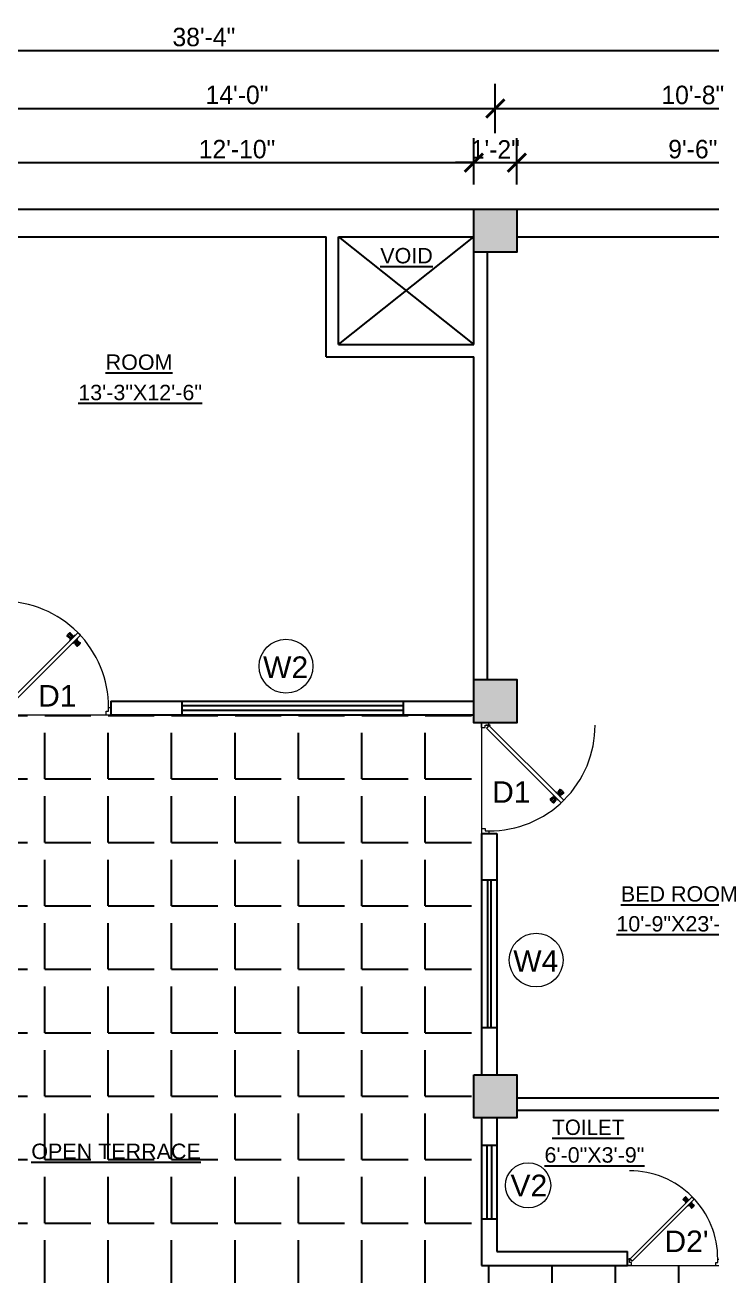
# Model space of a CAD drawing. Header units: inches. Extents: x 3672 to 10975, y -27382 to -746.
# Drawn here: x 4268.5 to 4491.9, y -26254.3 to -25847.6 of the extents above; entities that cross this region are included whole.
import ezdxf

# ---------------------------------------------------------------- set-up
doc = ezdxf.new("R2010")
doc.units = ezdxf.units.IN
doc.header["$LTSCALE"] = 17
doc.header["$MEASUREMENT"] = 0
for name, color, linetype, lineweight in [('25 BOT BAR', 12, 'Continuous', 25), ('DOOR & WIN', 1, 'Continuous', 25), ('OUTLINE', 1, 'Continuous', 25), ('PUERTAS', 7, 'Continuous', 9), ('TEXT', 231, 'Continuous', 20)]:
    doc.layers.add(name, color=color, linetype=linetype, lineweight=lineweight)
doc.styles.add('ARCHITECTURE', font='stylu.ttf')
doc.styles.add('DIMTEXT', font='arial.ttf', dxfattribs={"height": 6})
doc.dimstyles.new('8 SCALE', dxfattribs={"dimscale": 0, "dimtxt": 6, "dimasz": 6, "dimexe": 8, "dimexo": 8, "dimgap": 1.25, "dimtad": 1, "dimdec": 0, "dimzin": 3, "dimdsep": 46, "dimlunit": 4, "dimtxsty": 'ARCHITECTURE', "dimblk": 'ARCHTICK', "dimcen": 8, "dimdle": 8, "dimclrd": 5, "dimclre": 5, "dimclrt": 7, "dimadec": 0, "dimazin": 0, "dimtfac": 0.75, "dimtdec": 0, "dimtix": 1, "dimtmove": 2, "dimatfit": 3, "dimldrblk": 'ARCHTICK', "dimfxl": 8, "dimfxlon": 1, "dimtolj": 1, "dimtzin": 0, "dimlwd": -1, "dimlwe": -1, "dimarcsym": 0})

# ---------------------------------------------------------------- blocks, each defined once
blk = doc.blocks.new('3ft')
at = {"layer": 'PUERTAS', "color": 6}
for p, q in [((1.01, 2.52), (25.23, 26.74)), ((26.05, 25.92), (1.77, 1.64)), ((26.05, 25.92), (25.23, 26.74)), ((0, 2.4), (0, 0)), ((0.72, 2.4), (0, 2.4)), ((1.6, 0), (0, 0)), ((0.72, 1.52), (0.72, 2.44)), ((0.8, 1.52), (0.72, 1.52)), ((0.8, 1.52), (0.8, 2.41)), ((0.8, 1.2), (0.8, 1.52)), ((1.6, 1.2), (0.8, 1.2)), ((1.57, 1.84), (0.94, 2.47)), ((1.63, 1.89), (0.97, 2.55)), ((1.63, 1.89), (1.57, 1.84)), ((1.77, 1.64), (1.57, 1.84)), ((1.6, 0), (1.6, 1.2)), ((34.4, 0), (34.4, 1.2)), ((34.4, 1.2), (35.2, 1.2)), ((34.4, 0), (36, 0)), ((35.2, 1.2), (35.2, 2.4)), ((35.2, 2.4), (36, 2.4)), ((36, 0), (36, 2.4))]:
    blk.add_line(p, q, dxfattribs=at)
at = {"layer": 'PUERTAS', "color": 8}
for p, q in [((22.57, 24.94), (21.65, 25.68)), ((22.63, 24.99), (21.69, 25.75)), ((22.74, 25.1), (21.84, 25.9)), ((22.13, 26.28), (21.98, 26.13)), ((22.88, 25.24), (22.01, 26.06)), ((22.13, 26.28), (22.27, 26.42)), ((22.29, 26.41), (22.27, 26.42)), ((23.16, 25.52), (22.34, 26.39)), ((23.3, 25.66), (22.5, 26.56)), ((23.41, 25.77), (22.65, 26.71)), ((22.69, 24.32), (23.02, 24.83)), ((23.46, 25.83), (22.72, 26.75)), ((22.95, 24.96), (22.84, 25.07)), ((22.98, 24.99), (22.86, 25.1)), ((23.03, 25.04), (22.91, 25.15)), ((22.91, 24.53), (23.1, 24.91)), ((23.11, 25.12), (22.99, 25.23)), ((23.13, 24.76), (23.18, 24.99)), ((23.28, 25.3), (23.17, 25.41)), ((23.36, 25.37), (23.25, 25.49)), ((23.31, 24.94), (23.28, 25.08)), ((23.41, 25.43), (23.3, 25.54)), ((23.46, 25.09), (23.32, 25.13)), ((23.44, 25.45), (23.33, 25.56)), ((23.64, 25.27), (23.41, 25.22)), ((23.87, 25.49), (23.49, 25.3)), ((24.08, 25.71), (23.57, 25.38)), ((24.8, 24.56), (24.61, 24.18)), ((25.02, 24.77), (24.68, 24.26)), ((23.63, 23.38), (24.14, 23.72)), ((23.84, 23.6), (24.22, 23.79)), ((24.07, 23.82), (24.3, 23.88)), ((24.25, 24), (24.39, 23.97)), ((24.25, 23.26), (24.99, 22.34)), ((24.27, 23.64), (24.38, 23.53)), ((24.3, 23.67), (24.41, 23.56)), ((24.3, 23.32), (25.06, 22.38)), ((24.35, 23.72), (24.46, 23.61)), ((24.4, 24.15), (24.43, 24.01)), ((24.41, 23.43), (25.2, 22.53)), ((24.43, 23.8), (24.54, 23.69)), ((24.58, 24.33), (24.52, 24.1)), ((24.55, 23.57), (25.37, 22.7)), ((24.6, 23.97), (24.72, 23.86)), ((24.68, 24.05), (24.79, 23.94)), ((24.73, 24.1), (24.85, 23.99)), ((24.76, 24.13), (24.87, 24.02)), ((24.83, 23.85), (25.7, 23.03)), ((24.97, 23.99), (25.87, 23.2)), ((25.08, 24.1), (26.02, 23.34)), ((25.14, 24.15), (26.06, 23.41)), ((25.58, 22.82), (25.43, 22.67)), ((25.58, 22.82), (25.73, 22.97)), ((25.72, 22.98), (25.73, 22.97)), ((0, 0), (36, 0))]:
    blk.add_line(p, q, dxfattribs=at)
at = {"layer": 'PUERTAS', "color": 1}
for p, q in [((21.67, 25.73), (22.17, 26.23)), ((22.49, 24.95), (21.67, 25.61)), ((21.7, 25.82), (22.14, 26.26)), ((21.73, 25.79), (21.7, 25.82)), ((22.58, 26.7), (22.14, 26.26)), ((22.67, 26.73), (22.17, 26.23)), ((22.61, 26.67), (22.58, 26.7)), ((22.6, 24.96), (23.02, 25.38)), ((22.61, 24.25), (22.92, 24.72)), ((22.7, 25.07), (22.71, 25.06)), ((23.45, 25.91), (22.79, 26.73)), ((22.82, 25.06), (23.08, 25.32)), ((22.94, 24.95), (22.83, 25.07)), ((22.92, 24.72), (22.92, 24.72)), ((22.93, 24.94), (23.19, 25.21)), ((22.93, 24.84), (22.93, 24.83)), ((23.44, 25.81), (23.02, 25.38)), ((23.34, 25.58), (23.08, 25.32)), ((23.46, 25.47), (23.19, 25.21)), ((23.33, 25.7), (23.34, 25.69)), ((23.45, 25.46), (23.33, 25.57)), ((23.57, 25.47), (23.57, 25.47)), ((24.15, 25.79), (23.68, 25.48)), ((23.68, 25.48), (23.68, 25.48)), ((24.27, 25.78), (24.26, 25.79)), ((25.1, 24.84), (24.79, 24.38)), ((25.09, 24.96), (25.1, 24.95)), ((22.62, 24.13), (22.61, 24.14)), ((23.44, 23.31), (23.45, 23.3)), ((23.56, 23.3), (24.03, 23.61)), ((24.03, 23.61), (24.03, 23.62)), ((24.14, 23.62), (24.14, 23.62)), ((24.25, 23.62), (24.51, 23.89)), ((24.26, 23.29), (24.69, 23.71)), ((24.26, 23.63), (24.37, 23.52)), ((24.26, 23.18), (24.92, 22.37)), ((24.37, 23.52), (24.63, 23.77)), ((24.37, 23.4), (24.37, 23.4)), ((24.78, 24.15), (24.51, 23.89)), ((24.89, 24.03), (24.63, 23.77)), ((25.11, 24.14), (24.69, 23.71)), ((24.77, 24.14), (24.88, 24.03)), ((24.79, 24.38), (24.78, 24.37)), ((24.78, 24.26), (24.78, 24.26)), ((25, 24.03), (25, 24.03)), ((25.04, 22.36), (25.54, 22.86)), ((25.1, 22.42), (25.13, 22.39)), ((25.13, 22.39), (25.57, 22.83)), ((25.22, 24.14), (26.03, 23.48)), ((26.04, 23.37), (25.54, 22.86)), ((26.01, 23.27), (25.57, 22.83)), ((25.98, 23.3), (26.01, 23.27))]:
    blk.add_line(p, q, dxfattribs=at)
at = {"layer": 'PUERTAS', "color": 2}
for p, q in [((21.99, 26.11), (21.98, 26.13)), ((25.42, 22.68), (25.43, 22.67))]:
    blk.add_line(p, q, dxfattribs=at)
at = {"layer": 'PUERTAS', "color": 6}
for radius in [0.155, 0.0752]:
    blk.add_circle((0.82, 2.56), radius, dxfattribs=at)
blk.add_arc((0.82, 2.56), 34.38, 359.7285, 90.0333, dxfattribs=at)
at = {"layer": 'PUERTAS', "color": 1}
for centre, start, end in [((22.54, 25.01), 231.0764, 315), ((22.73, 26.68), 38.9236, 135), ((22.77, 25.12), 225, 315), ((22.99, 24.89), 135, 219.7428), ((22.87, 24.78), 315, 39.7428), ((23.28, 25.63), 315, 45), ((23.39, 25.86), 315, 38.9236), ((23.51, 25.41), 50.2572, 135), ((23.62, 25.53), 230.2572, 315), ((24.2, 25.73), 45, 135), ((25.04, 24.89), 315, 45), ((22.67, 24.2), 135, 225), ((23.51, 23.36), 225, 315), ((24.09, 23.56), 50.2572, 135), ((24.2, 23.68), 230.2572, 315), ((24.32, 23.23), 135, 218.9236), ((24.42, 23.46), 135, 225), ((24.84, 24.31), 135, 219.7428), ((24.72, 24.21), 315, 39.7428), ((24.94, 23.98), 45, 135), ((24.98, 22.42), 218.9236, 315), ((25.17, 24.08), 51.0764, 135), ((25.98, 23.42), 315, 51.0764)]:
    blk.add_arc(centre, 0.08, start, end, dxfattribs=at)
blk = doc.blocks.new('*U2796')
at = {"color": 3, "xscale": -1}
blk.add_blockref('3ft', (42, 0), dxfattribs=at)
blk = doc.blocks.new('*U2795')
at = {"color": 3, "xscale": -1}
blk.add_blockref('3ft', (42, 0), dxfattribs=at)
blk = doc.blocks.new('2ft6in')
at = {"layer": 'PUERTAS', "color": 2}
for p, q in [((0.84, 2.1), (21.02, 22.28)), ((21.71, 21.6), (1.47, 1.37)), ((18.33, 21.76), (18.31, 21.77)), ((21.71, 21.6), (21.02, 22.28)), ((21.18, 18.9), (21.2, 18.89)), ((0, 2), (0, 0)), ((0.6, 2), (0, 2)), ((1.33, 0), (0, 0)), ((0.6, 1.26), (0.6, 2.04)), ((0.67, 1.26), (0.6, 1.26)), ((0.67, 1.26), (0.67, 2.01)), ((0.67, 1), (0.67, 1.26)), ((1.33, 1), (0.67, 1)), ((1.31, 1.53), (0.79, 2.06)), ((1.36, 1.58), (0.81, 2.12)), ((1.36, 1.58), (1.31, 1.53)), ((1.47, 1.37), (1.31, 1.53)), ((1.33, 0), (1.33, 1)), ((28.67, 0), (28.67, 1)), ((28.67, 1), (29.33, 1)), ((28.67, 0), (30, 0)), ((29.33, 1), (29.33, 2)), ((29.33, 2), (30, 2)), ((30, 0), (30, 2))]:
    blk.add_line(p, q, dxfattribs=at)
at = {"layer": 'PUERTAS', "color": 8}
for p, q in [((18.81, 20.78), (18.04, 21.4)), ((18.86, 20.83), (18.08, 21.46)), ((18.95, 20.92), (18.2, 21.58)), ((18.44, 21.9), (18.31, 21.77)), ((19.07, 21.03), (18.34, 21.72)), ((18.44, 21.9), (18.56, 22.02)), ((18.58, 22.01), (18.56, 22.02)), ((19.3, 21.26), (18.61, 22)), ((19.42, 21.38), (18.75, 22.14)), ((19.51, 21.48), (18.88, 22.26)), ((18.91, 20.27), (19.19, 20.69)), ((19.55, 21.53), (18.93, 22.3)), ((19.13, 20.8), (19.03, 20.9)), ((19.15, 20.82), (19.05, 20.92)), ((19.09, 20.44), (19.25, 20.76)), ((19.19, 20.87), (19.1, 20.96)), ((19.25, 20.93), (19.16, 21.02)), ((19.28, 20.63), (19.32, 20.83)), ((19.4, 21.08), (19.31, 21.17)), ((19.47, 21.15), (19.38, 21.24)), ((19.43, 20.78), (19.4, 20.9)), ((19.51, 21.19), (19.42, 21.28)), ((19.55, 20.91), (19.43, 20.94)), ((19.53, 21.21), (19.44, 21.3)), ((19.7, 21.06), (19.51, 21.01)), ((19.89, 21.24), (19.58, 21.08)), ((20.07, 21.42), (19.64, 21.15)), ((20.67, 20.47), (20.51, 20.15)), ((20.85, 20.64), (20.57, 20.22)), ((19.69, 19.49), (20.12, 19.76)), ((19.87, 19.67), (20.18, 19.83)), ((20.06, 19.85), (20.25, 19.9)), ((20.21, 20), (20.33, 19.97)), ((20.21, 19.38), (20.83, 18.61)), ((20.23, 19.7), (20.32, 19.61)), ((20.25, 19.72), (20.34, 19.63)), ((20.25, 19.43), (20.88, 18.65)), ((20.29, 19.76), (20.38, 19.67)), ((20.33, 20.13), (20.36, 20.01)), ((20.34, 19.53), (21, 18.77)), ((20.36, 19.83), (20.45, 19.74)), ((20.48, 20.28), (20.44, 20.08)), ((20.46, 19.64), (21.14, 18.91)), ((20.5, 19.98), (20.6, 19.89)), ((20.57, 20.04), (20.66, 19.95)), ((20.61, 20.09), (20.7, 19.99)), ((20.63, 20.11), (20.72, 20.01)), ((20.69, 19.87), (21.42, 19.19)), ((20.81, 19.99), (21.56, 19.33)), ((20.9, 20.08), (21.68, 19.45)), ((20.95, 20.13), (21.72, 19.51)), ((21.32, 19.01), (21.2, 18.89)), ((21.32, 19.01), (21.44, 19.14)), ((21.43, 19.15), (21.44, 19.14)), ((0, 0), (30, 0))]:
    blk.add_line(p, q, dxfattribs=at)
at = {"layer": 'PUERTAS', "color": 1}
for p, q in [((18.06, 21.44), (18.48, 21.86)), ((18.74, 20.79), (18.06, 21.34)), ((18.08, 21.51), (18.45, 21.88)), ((18.11, 21.49), (18.08, 21.51)), ((18.82, 22.25), (18.45, 21.88)), ((18.9, 22.28), (18.48, 21.86)), ((18.84, 22.23), (18.82, 22.25)), ((18.83, 20.8), (19.18, 21.15)), ((18.84, 20.21), (19.1, 20.6)), ((18.92, 20.89), (18.93, 20.88)), ((19.54, 21.59), (18.99, 22.27)), ((19.02, 20.88), (19.24, 21.1)), ((19.12, 20.8), (19.03, 20.89)), ((19.1, 20.7), (19.11, 20.69)), ((19.1, 20.6), (19.1, 20.6)), ((19.11, 20.79), (19.33, 21.01)), ((19.54, 21.5), (19.18, 21.15)), ((19.45, 21.31), (19.24, 21.1)), ((19.55, 21.22), (19.33, 21.01)), ((19.45, 21.41), (19.45, 21.41)), ((19.54, 21.22), (19.45, 21.31)), ((19.64, 21.23), (19.64, 21.23)), ((19.74, 21.24), (19.73, 21.23)), ((20.12, 21.49), (19.74, 21.24)), ((20.22, 21.48), (20.22, 21.49)), ((20.91, 20.7), (20.66, 20.31)), ((20.91, 20.8), (20.91, 20.79)), ((18.85, 20.11), (18.84, 20.12)), ((19.53, 19.43), (19.54, 19.42)), ((19.64, 19.42), (20.02, 19.67)), ((20.02, 19.67), (20.03, 19.68)), ((20.12, 19.68), (20.12, 19.68)), ((20.21, 19.69), (20.43, 19.9)), ((20.22, 19.41), (20.57, 19.76)), ((20.22, 19.69), (20.31, 19.6)), ((20.22, 19.32), (20.76, 18.64)), ((20.31, 19.6), (20.52, 19.81)), ((20.31, 19.5), (20.31, 19.5)), ((20.65, 20.12), (20.43, 19.9)), ((20.74, 20.03), (20.52, 19.81)), ((20.93, 20.11), (20.57, 19.76)), ((20.64, 20.11), (20.73, 20.02)), ((20.66, 20.31), (20.65, 20.31)), ((20.65, 20.21), (20.65, 20.22)), ((20.84, 20.02), (20.83, 20.03)), ((20.86, 18.63), (21.28, 19.05)), ((20.91, 18.68), (20.94, 18.66)), ((20.94, 18.66), (21.31, 19.03)), ((21.02, 20.12), (21.7, 19.57)), ((21.7, 19.47), (21.28, 19.05)), ((21.67, 19.4), (21.31, 19.03)), ((21.65, 19.42), (21.67, 19.4))]:
    blk.add_line(p, q, dxfattribs=at)
at = {"layer": 'PUERTAS', "color": 2}
for radius in [0.129, 0.0627]:
    blk.add_circle((0.68, 2.14), radius, dxfattribs=at)
at = {"layer": 'PUERTAS', "color": 8}
blk.add_arc((0.68, 2.14), 28.65, 359.7285, 90.0333, dxfattribs=at)
at = {"layer": 'PUERTAS', "color": 1}
for centre, start, end in [((18.78, 20.84), 231.0764, 315), ((18.94, 22.23), 38.9236, 135), ((18.97, 20.93), 225, 315), ((19.16, 20.74), 135, 219.7428), ((19.06, 20.65), 315, 39.7428), ((19.4, 21.36), 315, 45), ((19.49, 21.55), 315, 38.9236), ((19.6, 21.18), 50.2572, 135), ((19.68, 21.28), 230.2572, 315), ((20.17, 21.44), 45, 135), ((20.87, 20.75), 315, 45), ((18.89, 20.16), 135, 225), ((19.59, 19.47), 225, 315), ((20.07, 19.63), 50.2572, 135), ((20.16, 19.73), 230.2572, 315), ((20.27, 19.36), 135, 218.9236), ((20.35, 19.55), 135, 225), ((20.7, 20.26), 135, 219.7428), ((20.6, 20.17), 315, 39.7428), ((20.78, 19.98), 45, 135), ((20.82, 18.68), 218.9236, 315), ((20.98, 20.07), 51.0764, 135), ((21.65, 19.52), 315, 51.0764)]:
    blk.add_arc(centre, 0.0667, start, end, dxfattribs=at)
blk = doc.blocks.new('*U2800')
at = {"color": 3}
blk.add_blockref('2ft6in', (0, 0), dxfattribs=at)
blk = doc.blocks.new('_ArchTick')
at = {"color": 0, "linetype": 'ByBlock', "const_width": 0.15}
blk.add_lwpolyline([(-0.5, -0.5), (0.5, 0.5)], dxfattribs=at)
blk = doc.blocks.new('*D3120')
at = {"layer": '25 BOT BAR', "color": 5, "transparency": 16777216}
for p, q in [((4260.46, -25899.44), (4260.46, -25884.35)), ((4414.46, -25899.44), (4414.46, -25884.35)), ((4252.46, -25892.35), (4422.46, -25892.35))]:
    blk.add_line(p, q, dxfattribs=at)
at = {"layer": 'Defpoints', "color": 0, "transparency": 16777216}
for p in [(4414.46, -25892.35), (4260.46, -25907.44), (4414.46, -25907.44)]:
    blk.add_point(p, dxfattribs=at)
at = {"layer": '25 BOT BAR', "color": 5, "transparency": 16777216, "xscale": 6, "yscale": 6, "zscale": 6, "rotation": 180}
blk.add_blockref('_ArchTick', (4260.46, -25892.35), dxfattribs=at)
at = {"layer": '25 BOT BAR', "color": 5, "transparency": 16777216, "xscale": 6, "yscale": 6, "zscale": 6}
blk.add_blockref('_ArchTick', (4414.46, -25892.35), dxfattribs=at)
at = {"layer": '25 BOT BAR', "color": 7, "transparency": 16777216, "insert": (4337.46, -25887.99), "char_height": 6, "attachment_point": 5, "style": 'ARCHITECTURE'}
blk.add_mtext('\\A1;12\'-10"', dxfattribs=at)
blk = doc.blocks.new('*D3121')
at = {"layer": '25 BOT BAR', "color": 5, "transparency": 16777216}
for p, q in [((4414.46, -25899.44), (4414.46, -25884.35)), ((4428.46, -25899.44), (4428.46, -25884.35)), ((4414.46, -25892.35), (4408.46, -25892.35)), ((4414.46, -25892.35), (4428.46, -25892.35)), ((4428.46, -25892.35), (4434.46, -25892.35))]:
    blk.add_line(p, q, dxfattribs=at)
at = {"layer": 'Defpoints', "color": 0, "transparency": 16777216}
for p in [(4428.46, -25892.35), (4414.46, -25907.44), (4428.46, -25907.44)]:
    blk.add_point(p, dxfattribs=at)
at = {"layer": '25 BOT BAR', "color": 5, "transparency": 16777216, "xscale": 6, "yscale": 6, "zscale": 6}
blk.add_blockref('_ArchTick', (4414.46, -25892.35), dxfattribs=at)
at = {"layer": '25 BOT BAR', "color": 5, "transparency": 16777216, "xscale": 6, "yscale": 6, "zscale": 6, "rotation": 180}
blk.add_blockref('_ArchTick', (4428.46, -25892.35), dxfattribs=at)
at = {"layer": '25 BOT BAR', "color": 7, "transparency": 16777216, "insert": (4421.46, -25888.04), "char_height": 6, "attachment_point": 5, "style": 'ARCHITECTURE'}
blk.add_mtext('\\A1;1\'-2"', dxfattribs=at)
blk = doc.blocks.new('*D3122')
at = {"layer": '25 BOT BAR', "color": 5, "transparency": 16777216}
for p, q in [((4428.46, -25899.44), (4428.46, -25884.35)), ((4542.93, -25899.44), (4542.93, -25884.35)), ((4420.46, -25892.35), (4550.93, -25892.35))]:
    blk.add_line(p, q, dxfattribs=at)
at = {"layer": 'Defpoints', "color": 0, "transparency": 16777216}
for p in [(4542.93, -25892.35), (4428.46, -25907.44), (4542.93, -25907.44)]:
    blk.add_point(p, dxfattribs=at)
at = {"layer": '25 BOT BAR', "color": 5, "transparency": 16777216, "xscale": 6, "yscale": 6, "zscale": 6, "rotation": 180}
blk.add_blockref('_ArchTick', (4428.46, -25892.35), dxfattribs=at)
at = {"layer": '25 BOT BAR', "color": 5, "transparency": 16777216, "xscale": 6, "yscale": 6, "zscale": 6}
blk.add_blockref('_ArchTick', (4542.93, -25892.35), dxfattribs=at)
at = {"layer": '25 BOT BAR', "color": 7, "transparency": 16777216, "insert": (4485.69, -25887.99), "char_height": 6, "attachment_point": 5, "style": 'ARCHITECTURE'}
blk.add_mtext('\\A1;9\'-6"', dxfattribs=at)
blk = doc.blocks.new('*D3125')
at = {"layer": '25 BOT BAR', "color": 5, "transparency": 16777216}
for p, q in [((4253.46, -25882.75), (4253.46, -25866.75)), ((4421.46, -25882.75), (4421.46, -25866.75)), ((4245.46, -25874.75), (4429.46, -25874.75))]:
    blk.add_line(p, q, dxfattribs=at)
at = {"layer": 'Defpoints', "color": 0, "transparency": 16777216}
for p in [(4421.46, -25874.75), (4253.46, -25914.44), (4421.46, -25914.44)]:
    blk.add_point(p, dxfattribs=at)
at = {"layer": '25 BOT BAR', "color": 5, "transparency": 16777216, "xscale": 6, "yscale": 6, "zscale": 6, "rotation": 180}
blk.add_blockref('_ArchTick', (4253.46, -25874.75), dxfattribs=at)
at = {"layer": '25 BOT BAR', "color": 5, "transparency": 16777216, "xscale": 6, "yscale": 6, "zscale": 6}
blk.add_blockref('_ArchTick', (4421.46, -25874.75), dxfattribs=at)
at = {"layer": '25 BOT BAR', "color": 7, "transparency": 16777216, "insert": (4337.46, -25870.34), "char_height": 6, "attachment_point": 5, "style": 'ARCHITECTURE'}
blk.add_mtext('\\A1;14\'-0"', dxfattribs=at)
blk = doc.blocks.new('*D3126')
at = {"layer": '25 BOT BAR', "color": 5, "transparency": 16777216}
for p, q in [((4421.46, -25882.75), (4421.46, -25866.75)), ((4549.93, -25882.75), (4549.93, -25866.75)), ((4413.46, -25874.75), (4557.93, -25874.75))]:
    blk.add_line(p, q, dxfattribs=at)
at = {"layer": 'Defpoints', "color": 0, "transparency": 16777216}
for p in [(4549.93, -25874.75), (4421.46, -25914.44), (4549.93, -25914.44)]:
    blk.add_point(p, dxfattribs=at)
at = {"layer": '25 BOT BAR', "color": 5, "transparency": 16777216, "xscale": 6, "yscale": 6, "zscale": 6, "rotation": 180}
blk.add_blockref('_ArchTick', (4421.46, -25874.75), dxfattribs=at)
at = {"layer": '25 BOT BAR', "color": 5, "transparency": 16777216, "xscale": 6, "yscale": 6, "zscale": 6}
blk.add_blockref('_ArchTick', (4549.93, -25874.75), dxfattribs=at)
at = {"layer": '25 BOT BAR', "color": 7, "transparency": 16777216, "insert": (4485.69, -25870.37), "char_height": 6, "attachment_point": 5, "style": 'ARCHITECTURE'}
blk.add_mtext('\\A1;10\'-8"', dxfattribs=at)
blk = doc.blocks.new('*D3127')
at = {"layer": '25 BOT BAR', "color": 5, "transparency": 16777216}
for p, q in [((4096.46, -25863.92), (4096.46, -25847.92)), ((4556.93, -25863.92), (4556.93, -25847.92)), ((4088.46, -25855.92), (4564.93, -25855.92))]:
    blk.add_line(p, q, dxfattribs=at)
at = {"layer": 'Defpoints', "color": 0, "transparency": 16777216}
for p in [(4556.93, -25855.92), (4096.46, -25907.44), (4556.93, -25907.44)]:
    blk.add_point(p, dxfattribs=at)
at = {"layer": '25 BOT BAR', "color": 5, "transparency": 16777216, "xscale": 6, "yscale": 6, "zscale": 6, "rotation": 180}
blk.add_blockref('_ArchTick', (4096.46, -25855.92), dxfattribs=at)
at = {"layer": '25 BOT BAR', "color": 5, "transparency": 16777216, "xscale": 6, "yscale": 6, "zscale": 6}
blk.add_blockref('_ArchTick', (4556.93, -25855.92), dxfattribs=at)
at = {"layer": '25 BOT BAR', "color": 7, "transparency": 16777216, "insert": (4326.69, -25851.54), "char_height": 6, "attachment_point": 5, "style": 'ARCHITECTURE'}
blk.add_mtext('\\A1;38\'-4"', dxfattribs=at)

msp = doc.modelspace()

# ---------------------------------------------------------------- hatches: boundary and pattern name
at = {"layer": 'DOOR & WIN'}
h = msp.add_hatch(color=256, dxfattribs=at)
h.dxf.hatch_style = 1
h.paths.add_polyline_path([(4428.46, -25907.44), (4414.46, -25907.44), (4414.46, -25921.44), (4428.46, -25921.44)])
h = msp.add_hatch(color=256, dxfattribs=at)
h.dxf.hatch_style = 1
h.paths.add_polyline_path([(4428.46, -26060.44), (4414.46, -26060.44), (4414.46, -26074.44), (4428.46, -26074.44)])
h = msp.add_hatch(color=256, dxfattribs=at)
h.dxf.hatch_style = 1
h.paths.add_polyline_path([(4428.46, -26188.92), (4414.46, -26188.92), (4414.46, -26202.92), (4428.46, -26202.92)])
at = {"layer": 'OUTLINE'}
h = msp.add_hatch(dxfattribs=at)
h.set_pattern_fill('ANGLE', color=8, scale=75)
h.set_pattern_definition([(0, (-5913.826, -4745.884), (0, 20.625), [15, -5.625]), (90, (-5913.826, -4745.884), (-20.625, 1e-15), [15, -5.625])])
h.paths.add_polyline_path([(4416.96, -26110.44), (4416.96, -26108.84), (4416.96, -26074.44), (4414.46, -26074.44), (4414.46, -26071.94), (4296.46, -26071.94), (4294.86, -26071.94), (4260.46, -26071.94), (4260.46, -26074.44), (4246.46, -26074.44), (4246.46, -26071.94), (4244.86, -26071.94), (4232.03, -26071.94), (4232.02, -26363.44), (4246.46, -26363.44), (4246.46, -26353.44), (4260.46, -26353.44), (4260.46, -26363.44), (4414.46, -26363.44), (4414.46, -26353.44), (4428.46, -26353.44), (4428.46, -26363.44), (4542.93, -26363.44), (4542.93, -26353.44), (4552.93, -26353.44), (4552.93, -26250.92), (4528.43, -26250.92), (4527.09, -26250.92), (4498.43, -26250.92), (4494.46, -26250.92), (4493.13, -26250.92), (4464.46, -26250.92), (4416.96, -26250.92), (4416.96, -26202.92), (4414.46, -26202.92), (4414.46, -26188.92), (4416.96, -26188.92)])
h.paths.add_polyline_path([(4260.46, -26188.92), (4260.46, -26202.92), (4246.46, -26202.92), (4246.46, -26188.92)], flags=16)
h.paths.add_polyline_path([(4232.03, -26071.94), (4210.46, -26071.94), (4110.46, -26071.94), (4110.46, -26074.44), (4100.46, -26074.44), (4100.46, -26188.92), (4110.46, -26188.92), (4110.46, -26202.92), (4100.96, -26202.92), (4100.96, -26247.68), (4071.96, -26247.68), (4071.96, -26308.68), (4100.96, -26308.68), (4100.96, -26353.44), (4110.46, -26353.44), (4110.46, -26363.44), (4232.02, -26363.44)])
h.paths.add_polyline_path([(4269.33, -26218.62), (4326.94, -26218.62), (4326.94, -26208.32), (4269.33, -26208.32)], flags=24)

# ---------------------------------------------------------------- linework, layer by layer
at = {"layer": '25 BOT BAR'}
for p, q in [((4366.46, -25955.44), (4366.46, -25916.44)), ((4370.46, -25951.44), (4414.46, -25916.44)), ((4370.46, -25916.44), (4414.46, -25951.44)), ((4296.46, -26067.44), (4414.46, -26067.44)), ((4296.46, -26067.44), (4296.46, -26071.94)), ((4319.46, -26067.44), (4319.46, -26071.94)), ((4391.46, -26067.44), (4391.46, -26071.94)), ((4296.46, -26071.94), (4414.46, -26071.94)), ((4391.46, -26068.94), (4319.46, -26068.94)), ((4391.46, -26070.44), (4319.46, -26070.44)), ((4416.96, -26110.44), (4416.96, -26188.92)), ((4416.96, -26110.44), (4421.96, -26110.44)), ((4421.96, -26110.44), (4421.96, -26188.92)), ((4421.96, -26125.68), (4416.96, -26125.68)), ((4418.96, -26125.68), (4418.96, -26173.68)), ((4419.96, -26125.68), (4419.96, -26173.68)), ((4421.96, -26173.68), (4416.96, -26173.68)), ((4428.46, -26196.42), (4542.93, -26196.42)), ((4428.46, -26200.42), (4494.46, -26200.42)), ((4416.96, -26202.92), (4416.96, -26250.92)), ((4421.96, -26202.92), (4421.96, -26246.42)), ((4421.96, -26211.92), (4416.96, -26211.92)), ((4418.71, -26211.92), (4418.71, -26235.92)), ((4420.21, -26211.92), (4420.21, -26235.92)), ((4421.96, -26235.92), (4416.96, -26235.92)), ((4421.96, -26246.42), (4464.46, -26246.42)), ((4464.46, -26250.92), (4464.46, -26246.42)), ((4416.96, -26250.92), (4464.46, -26250.92))]:
    msp.add_line(p, q, dxfattribs=at)
at = {"layer": 'DOOR & WIN'}
for p, q in [((4246.46, -25907.44), (4556.93, -25907.44)), ((4260.46, -25916.44), (4366.46, -25916.44)), ((4370.46, -25916.44), (4414.46, -25916.44)), ((4428.46, -25916.44), (4542.93, -25916.44)), ((4370.46, -25951.44), (4414.46, -25951.44)), ((4366.46, -25955.44), (4414.46, -25955.44))]:
    msp.add_line(p, q, dxfattribs=at)
at = {"layer": 'OUTLINE'}
for p, q in [((4370.46, -25951.44), (4370.46, -25916.44)), ((4414.46, -25951.44), (4414.46, -25921.44)), ((4418.96, -26060.44), (4418.96, -25921.44)), ((4414.46, -26060.44), (4414.46, -25955.44)), ((4414.46, -26024.44), (4414.46, -26020.44))]:
    msp.add_line(p, q, dxfattribs=at)
for points in [[(4414.46, -25907.44), (4428.46, -25907.44), (4428.46, -25921.44), (4414.46, -25921.44)], [(4414.46, -26060.44), (4428.46, -26060.44), (4428.46, -26074.44), (4414.46, -26074.44)], [(4414.46, -26188.92), (4428.46, -26188.92), (4428.46, -26202.92), (4414.46, -26202.92)]]:
    msp.add_lwpolyline(points, close=True, dxfattribs=at)
at = {"layer": 'TEXT'}
for centre, radius in [((4353.38, -26056.09), 8.75), ((4434.74, -26151.62), 8.75), ((4432.13, -26224.89), 7.35)]:
    msp.add_circle(centre, radius, dxfattribs=at)

# ---------------------------------------------------------------- block references
at = {"layer": 'DOOR & WIN', "xscale": -1}
msp.add_blockref('*U2795', (4302.46, -26071.94), dxfattribs=at)
at = {"layer": 'DOOR & WIN', "xscale": -1, "rotation": 270}
msp.add_blockref('*U2796', (4416.96, -26116.44), dxfattribs=at)
at = {"layer": 'DOOR & WIN'}
msp.add_blockref('*U2800', (4464.46, -26250.92), dxfattribs=at)

# ---------------------------------------------------------------- texts
at = {"layer": 'DOOR & WIN', "char_height": 5, "attachment_point": 5}
for s, insert in [('{\\fArial TUR|b0|i0|c0|p34;\\L\\C7;VOID}', (4392.58, -25922.63)), ('{\\fArial TUR|b0|i0|c0|p34;\\L\\C7;ROOM}', (4305.6, -25957.25)), ('{\\fArial TUR|b0|i0|c0|p34;\\L\\C7;13\'-3"X12\'-6"}', (4305.95, -25967.12)), ('{\\fArial TUR|b0|i0|c0|p34;\\L\\C7;BED ROOM}', (4481.31, -26130.15)), ('{\\fArial TUR|b0|i0|c0|p34;\\L\\C7;10\'-9"X23\'-4"}', (4480.94, -26139.87)), ('{\\L\\C7;TOILET}', (4451.69, -26206.03)), ('{\\fArial TUR|b0|i0|c0|p34;\\L\\C7;OPEN TERRACE}', (4298.12, -26213.85)), ('{\\fArial TUR|b0|i0|c0|p34;\\L\\C7;6\'-0"X3\'-9"}', (4453.69, -26215.03))]:
    msp.add_mtext(s, dxfattribs=dict(at, insert=insert))
at = {"layer": 'TEXT', "style": 'DIMTEXT'}
for s, p in [('W2', (4345.93, -26059.9)), ('W4', (4427.29, -26155.43))]:
    msp.add_text(s, height=7, rotation=360, dxfattribs=at).set_placement(p)
for s, p in [('D1', (4272.77, -26069.2)), ('D1', (4420.4, -26100.5)), ('V2', (4426.39, -26228.41)), ("D2'", (4476.44, -26246.58))]:
    msp.add_text(s, height=7, dxfattribs=at).set_placement(p)

# ---------------------------------------------------------------- dimensions: what is measured, and where the dimension line sits
at = {"layer": '25 BOT BAR'}
for base, p1, p2, picture, middle in [((4556.93, -25855.92), (4096.46, -25907.44), (4556.93, -25907.44), '*D3127', (4326.69, -25851.54)), ((4421.46, -25874.75), (4253.46, -25914.44), (4421.46, -25914.44), '*D3125', (4337.46, -25870.34)), ((4549.93, -25874.75), (4421.46, -25914.44), (4549.93, -25914.44), '*D3126', (4485.69, -25870.37)), ((4414.46, -25892.35), (4260.46, -25907.44), (4414.46, -25907.44), '*D3120', (4337.46, -25887.99)), ((4428.46, -25892.35), (4414.46, -25907.44), (4428.46, -25907.44), '*D3121', (4421.46, -25888.04)), ((4542.93, -25892.35), (4428.46, -25907.44), (4542.93, -25907.44), '*D3122', (4485.69, -25887.99))]:
    dim = msp.add_linear_dim(base=base, p1=p1, p2=p2, dimstyle='8 SCALE', override={"dimscale": 1}, dxfattribs=at)
    dim.commit()
    dim.dimension.update_dxf_attribs({"geometry": picture, "text_midpoint": middle})

doc.saveas('drawing.dxf')
